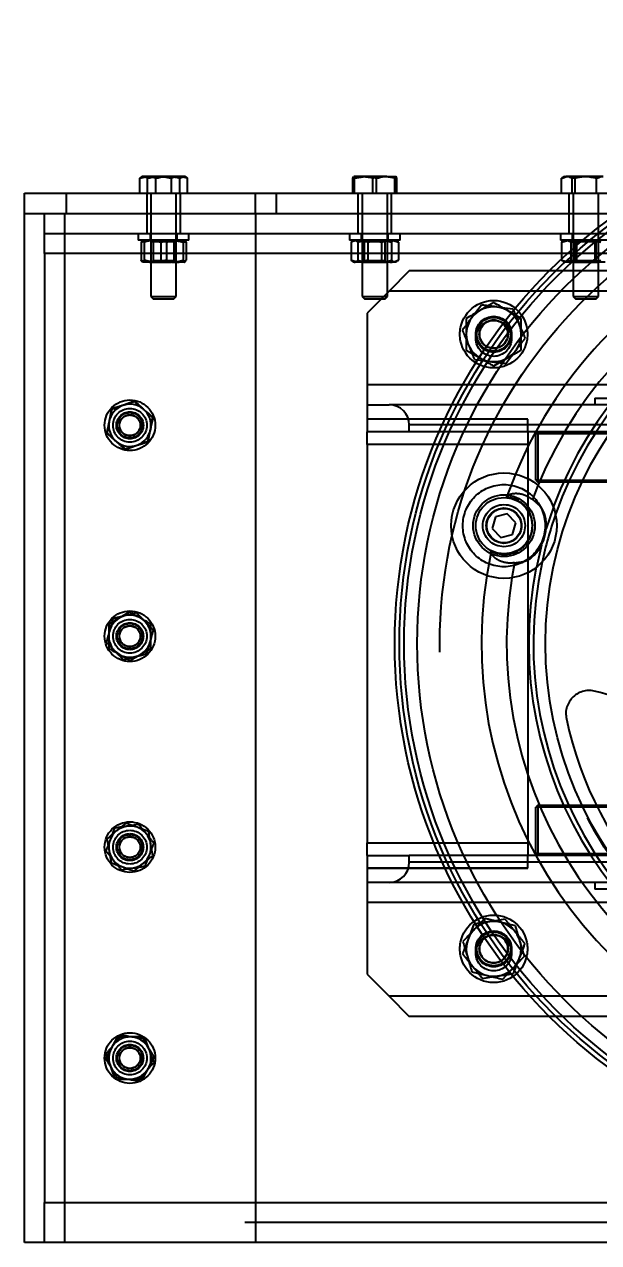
# Model space of a CAD drawing. Header units: metres. Extents: x 0 to 63075, y 0 to 44550.
# Drawn here: x 35812.3 to 35948.4, y 35022.3 to 35311.1 of the extents above; entities that cross this region are included whole.
import ezdxf

# ---------------------------------------------------------------- set-up
doc = ezdxf.new("R2010")
doc.units = ezdxf.units.M
doc.header["$LTSCALE"] = 75
doc.linetypes.add('HIDDEN2', pattern=[4.7625, 3.175, -1.5875])
for name, color, linetype in [('18_COTAS', 7, 'Continuous'), ('SDM', 7, 'Continuous'), ('SL4', 4, 'Continuous'), ('ST1', 7, 'HIDDEN2')]:
    doc.layers.add(name, color=color, linetype=linetype)
doc.styles.add('ROMANS', font='ROMANS.SHX')
doc.dimstyles.new('75___1-75', dxfattribs={"dimscale": 75, "dimtxt": 2.5, "dimasz": 2, "dimexe": 1.5, "dimexo": 1, "dimgap": 0.5, "dimtad": 1, "dimdec": 0, "dimzin": 12, "dimtxsty": 'ROMANS', "dimcen": 0, "dimclrd": 256, "dimclre": 256, "dimclrt": 3, "dimazin": 3, "dimtfac": 1, "dimtdec": 0, "dimtmove": 0, "dimatfit": 0, "dimfxl": 1, "dimlwd": -1, "dimlwe": -1, "dimarcsym": 0})

# ---------------------------------------------------------------- blocks, each defined once
blk = doc.blocks.new('*D31')
at = {"layer": 'Defpoints', "color": 0, "transparency": 16777216}
for p in [(35812.3, 35690.51), (35812.3, 35271.03), (40486.78, 35271.03)]:
    blk.add_point(p, dxfattribs=at)
at = {"layer": 'SDM', "transparency": 16777216}
for p, q in [((35812.3, 35346.03), (35812.3, 35803.01)), ((40486.78, 35346.03), (40486.78, 35803.01)), ((40336.78, 35690.51), (35962.3, 35690.51))]:
    blk.add_line(p, q, dxfattribs=at)
for points in [[(35962.3, 35715.51), (35962.3, 35665.51), (35812.3, 35690.51)], [(40336.78, 35715.51), (40336.78, 35665.51), (40486.78, 35690.51)]]:
    blk.add_solid(points, dxfattribs=at)
at = {"layer": 'SDM', "color": 3, "transparency": 16777216, "insert": (38149.54, 35821.76), "char_height": 187.5, "attachment_point": 5, "style": 'ROMANS'}
blk.add_mtext('4674', dxfattribs=at)
blk = doc.blocks.new('*D29')
at = {"layer": '18_COTAS', "transparency": 16777216}
for p, q in [((35812.3, 35346.03), (35812.3, 36814.27)), ((37225.01, 36776.77), (37225.01, 36814.27)), ((35962.3, 36701.77), (37075.01, 36701.77))]:
    blk.add_line(p, q, dxfattribs=at)
for points in [[(35962.3, 36726.77), (35962.3, 36676.77), (35812.3, 36701.77)], [(37075.01, 36726.77), (37075.01, 36676.77), (37225.01, 36701.77)]]:
    blk.add_solid(points, dxfattribs=at)
at = {"layer": 'Defpoints', "color": 0, "transparency": 16777216}
for p in [(37225.01, 36701.77), (37225.01, 36701.77), (35812.3, 35271.03)]:
    blk.add_point(p, dxfattribs=at)
at = {"layer": '18_COTAS', "color": 3, "transparency": 16777216, "insert": (36518.66, 36833.02), "char_height": 187.5, "attachment_point": 5, "style": 'ROMANS'}
blk.add_mtext('1413', dxfattribs=at)
blk = doc.blocks.new('A$Ce03ead7b')
at = {"layer": 'SL4'}
for p, q in [((27.34, 1733.67), (29.26, 1734.11)), ((27.73, 1733.87), (27.34, 1733.67)), ((27.34, 1730.11), (27.34, 1733.67)), ((27.69, 1733.93), (27.68, 1733.93)), ((28, 1734.11), (27.69, 1733.93)), ((29.26, 1734.11), (28, 1734.11)), ((34, 1734.11), (29.26, 1734.11)), ((31.17, 1730.11), (31.17, 1733.67)), ((37.74, 1734.11), (34, 1734.11)), ((36.83, 1733.67), (37.74, 1734.11)), ((36.83, 1730.11), (36.83, 1733.67)), ((38, 1734.11), (37.74, 1734.11)), ((38.31, 1733.93), (38, 1734.11)), ((38.66, 1730.11), (38.66, 1733.67)), ((77.79, 1733.67), (78.02, 1734.11)), ((77.79, 1730.11), (77.79, 1733.67)), ((80.85, 1734.11), (78.02, 1734.11)), ((78.25, 1733.67), (80.85, 1734.11)), ((78.25, 1730.11), (78.25, 1733.67)), ((85.84, 1734.11), (80.85, 1734.11)), ((83.46, 1730.11), (83.46, 1733.67)), ((85.84, 1734.11), (87.99, 1734.11)), ((88.21, 1733.67), (87.98, 1734.11)), ((88.21, 1730.11), (88.21, 1733.67)), ((127.24, 1730.11), (127.24, 1733.67)), ((128, 1734.11), (127.41, 1733.77)), ((127.43, 1733.73), (128.51, 1734.11)), ((128, 1734.11), (128.51, 1734.11)), ((132.66, 1734.11), (128.51, 1734.11)), ((129.78, 1733.67), (132.66, 1734.11)), ((129.78, 1730.11), (129.78, 1733.67)), ((137.15, 1734.11), (132.66, 1734.11)), ((135.54, 1730.11), (135.54, 1733.67)), ((0, 1725.35), (0, 1730.11)), ((0, 1730.11), (10, 1730.11)), ((10, 1725.35), (10, 1730.11)), ((10, 1730.11), (54.76, 1730.11)), ((54.76, 1725.35), (54.76, 1730.11)), ((54.76, 1730.11), (59.76, 1730.11)), ((59.76, 1725.35), (59.76, 1730.11)), ((59.76, 1730.11), (147.75, 1730.11)), ((0, 1725.35), (9.52, 1725.35)), ((0, 1481.35), (0, 1725.35)), ((9.52, 1725.35), (9.52, 1481.35)), ((9.52, 1725.35), (54.76, 1725.35)), ((54.76, 1725.35), (59.76, 1725.35)), ((54.76, 1725.35), (54.76, 1481.35)), ((59.76, 1725.35), (140.51, 1725.35)), ((128.66, 1715.83), (54.76, 1715.83)), ((91.19, 1711.7), (86.44, 1706.94)), ((124.34, 1711.7), (91.19, 1711.7)), ((86.44, 1706.94), (81.19, 1701.7)), ((119.83, 1706.94), (86.44, 1706.94)), ((111.19, 1704.21), (107.94, 1702.33)), ((81.19, 1701.7), (81.19, 1684.71)), ((115.44, 1701.76), (114.44, 1702.33)), ((104.69, 1692.95), (107.94, 1691.07)), ((81.19, 1684.71), (81.19, 1679.95)), ((103.86, 1684.71), (81.19, 1684.71)), ((20.58, 1678.82), (20.08, 1675.98)), ((26, 1680.8), (23.29, 1679.81)), ((81.19, 1679.95), (86.44, 1679.95)), ((81.19, 1679.95), (81.19, 1673.6)), ((101.31, 1679.95), (86.44, 1679.95)), ((91.19, 1673.6), (91.19, 1675.19)), ((99.02, 1675.19), (91.19, 1675.19)), ((29.42, 1671.4), (29.92, 1674.24)), ((81.19, 1670.6), (81.19, 1673.6)), ((91.19, 1673.6), (81.19, 1673.6)), ((98.31, 1673.6), (91.19, 1673.6)), ((24, 1669.42), (26.71, 1670.41)), ((97.04, 1670.6), (81.19, 1670.6)), ((81.19, 1670.6), (81.19, 1576.1)), ((25, 1630.88), (22.5, 1629.44)), ((20, 1628), (20, 1625.11)), ((30, 1622.22), (30, 1625.11)), ((25, 1619.34), (27.5, 1620.78)), ((135.51, 1585.1), (188.54, 1585.1)), ((188.54, 1584.6), (135.76, 1584.6)), ((24, 1580.8), (21.79, 1578.94)), ((19.57, 1577.08), (20.08, 1574.24)), ((30.43, 1573.14), (29.92, 1575.98)), ((81.19, 1573.1), (81.19, 1576.1)), ((81.19, 1576.1), (97.04, 1576.1)), ((26, 1569.42), (28.21, 1571.28)), ((81.19, 1573.1), (81.19, 1566.75)), ((81.19, 1573.1), (91.19, 1573.1)), ((91.19, 1571.51), (91.19, 1573.1)), ((98.31, 1573.1), (91.19, 1573.1)), ((99.02, 1571.51), (91.19, 1571.51)), ((86.44, 1566.75), (81.19, 1566.75)), ((81.19, 1566.75), (81.19, 1561.99)), ((101.31, 1566.75), (86.44, 1566.75)), ((81.19, 1561.99), (81.19, 1545)), ((103.86, 1561.99), (81.19, 1561.99)), ((107.35, 1556.39), (106.48, 1555.48)), ((106.02, 1545.56), (109.67, 1544.68)), ((113.32, 1543.8), (115.03, 1545.6)), ((81.19, 1545), (86.44, 1539.76)), ((86.44, 1539.76), (91.19, 1535)), ((119.83, 1539.76), (86.44, 1539.76)), ((124.34, 1535), (91.19, 1535)), ((23.03, 1530.54), (21.17, 1528.32)), ((19.31, 1526.11), (20.3, 1523.4)), ((30.69, 1524.11), (29.7, 1526.82)), ((26.97, 1519.68), (28.83, 1521.9)), ((54.76, 1490.88), (957.26, 1490.88)), ((9.52, 1481.35), (0, 1481.35)), ((54.76, 1481.35), (9.52, 1481.35)), ((531.25, 1481.35), (54.76, 1481.35))]:
    blk.add_line(p, q, dxfattribs=at)
at = {"layer": 'SL4', "flags": 128}
for points in [[(115.36, 1701.69), (115.15, 1701.86), (114.44, 1702.33)], [(106.48, 1555.48), (107.11, 1556.06), (107.32, 1556.22)]]:
    blk.add_lwpolyline(points, dxfattribs=at)
at = {"layer": 'SL4'}
for centre, radius in [((212.76, 1623.35), 125), ((212.76, 1623.35), 123.91), ((212.76, 1623.35), 122.78), ((212.76, 1623.35), 119.69), ((212.76, 1623.35), 89.29), ((113.63, 1651.32), 12.5)]:
    blk.add_circle(centre, radius, dxfattribs=at)
for centre, radius, start, end in [((212.76, 1623.35), 104.46, 171.1062, 157.3841), ((212.76, 1623.35), 98.5, 170.8826, 157.6077), ((212.76, 1623.35), 93.24, 168.8095, 159.6808), ((212.76, 1623.35), 92.15, 74.2451, 160.5972), ((212.76, 1623.35), 92.15, 167.893, 74.2451), ((111.19, 1696.7), 6.5, 120, 180), ((111.19, 1696.7), 6.5, 60, 120), ((111.19, 1696.7), 6.5, 180, 238.1645), ((25, 1675.11), 5, 110, 170), ((25, 1675.11), 5, 50, 110), ((25, 1675.11), 5, 350, 50), ((86.44, 1675.19), 4.76, 0, 90), ((25, 1675.11), 5, 170, 230), ((25, 1675.11), 5, 290, 350), ((25, 1675.11), 5, 230, 290), ((25, 1625.11), 5, 120, 180), ((25, 1625.11), 5, 60, 120), ((25, 1625.11), 5, 0, 60), ((25, 1625.11), 5, 180, 240), ((25, 1625.11), 5, 300, 0), ((25, 1625.11), 5, 240, 300), ((212.76, 1623.35), 86.21, 191.9174, 316.5729), ((25, 1575.11), 5, 70, 130), ((25, 1575.11), 5, 10, 70), ((25, 1575.11), 5, 130, 190), ((25, 1575.11), 5, 190, 250), ((25, 1575.11), 5, 310, 10), ((25, 1575.11), 5, 250, 310), ((86.44, 1571.51), 4.76, 270, 0), ((111.19, 1551), 6.5, 136.4384, 196.4384), ((111.19, 1551), 6.5, 196.4384, 256.4384), ((111.19, 1551), 6.5, 256.4384, 304.3294), ((25, 1525.11), 5, 140, 200), ((25, 1525.11), 5, 80, 140), ((25, 1525.11), 5, 20, 80), ((25, 1525.11), 5, 320, 20), ((25, 1525.11), 5, 200, 260), ((25, 1525.11), 5, 260, 320)]:
    blk.add_arc(centre, radius, start, end, dxfattribs=at)
for points, knots in [([(29.26, 1734.11), (29.3, 1734.11), (29.95, 1734.11), (30.58, 1733.88), (31.17, 1733.67)], [0, 0, 0, 0, 0.070201, 1, 1, 1, 1]), ([(31.17, 1733.67), (31.89, 1733.85), (32.82, 1734.09), (33.78, 1734.11), (34, 1734.11)], [0, 0, 0, 0, 0.768151, 1, 1, 1, 1]), ([(34, 1734.11), (34.75, 1734.06), (35.71, 1733.98), (36.63, 1733.72), (36.83, 1733.67)], [0, 0, 0, 0, 0.788999, 1, 1, 1, 1]), ([(37.74, 1734.11), (37.76, 1734.11), (38.07, 1734.11), (38.38, 1733.88), (38.66, 1733.67)], [0, 0, 0, 0, 0.070201, 1, 1, 1, 1]), ([(78.02, 1734.11), (78.02, 1734.11), (78.1, 1734.11), (78.18, 1733.88), (78.25, 1733.67)], [0, 0, 0, 0, 0.070201, 1, 1, 1, 1]), ([(80.85, 1734.11), (80.92, 1734.11), (81.8, 1734.11), (82.66, 1733.88), (83.46, 1733.67)], [0, 0, 0, 0, 0.070201, 1, 1, 1, 1]), ([(83.46, 1733.67), (84.06, 1733.85), (84.85, 1734.09), (85.65, 1734.11), (85.84, 1734.11)], [0, 0, 0, 0, 0.768151, 1, 1, 1, 1]), ([(85.84, 1734.11), (86.47, 1734.06), (87.28, 1733.98), (88.05, 1733.72), (88.21, 1733.67)], [0, 0, 0, 0, 0.788999, 1, 1, 1, 1]), ([(128.51, 1734.11), (128.54, 1734.11), (128.97, 1734.11), (129.39, 1733.88), (129.78, 1733.67)], [0, 0, 0, 0, 0.070201, 1, 1, 1, 1]), ([(132.66, 1734.11), (132.73, 1734.11), (133.7, 1734.11), (134.66, 1733.88), (135.54, 1733.67)], [0, 0, 0, 0, 0.070201, 1, 1, 1, 1]), ([(135.54, 1733.67), (135.95, 1733.85), (136.48, 1734.09), (137.03, 1734.11), (137.15, 1734.11)], [0, 0, 0, 0, 0.768151, 1, 1, 1, 1]), ([(114.44, 1702.33), (114.37, 1702.37), (113.27, 1703.01), (112.19, 1703.63), (111.19, 1704.21)], [0, 0, 0, 0, 0.070215, 1, 1, 1, 1]), ([(107.94, 1702.33), (107.87, 1702.28), (106.77, 1701.65), (105.69, 1701.03), (104.69, 1700.45)], [0, 0, 0, 0, 0.0702148, 1, 1, 1, 1]), ([(104.69, 1700.45), (104.69, 1699.51), (104.69, 1698.28), (104.69, 1697.01), (104.69, 1696.7)], [0, 0, 0, 0, 0.758149, 1, 1, 1, 1]), ([(104.69, 1696.7), (104.69, 1695.71), (104.69, 1694.44), (104.69, 1693.22), (104.69, 1692.95)], [0, 0, 0, 0, 0.7762867, 1, 1, 1, 1]), ([(23.29, 1679.81), (23.23, 1679.79), (22.31, 1679.45), (21.41, 1679.12), (20.58, 1678.82)], [0, 0, 0, 0, 0.070201, 1, 1, 1, 1]), ([(28.21, 1678.94), (28.04, 1679.09), (27.29, 1679.71), (26.56, 1680.33), (26, 1680.8)], [0, 0, 0, 0, 0.231849, 1, 1, 1, 1]), ([(30.43, 1677.08), (30.27, 1677.21), (29.55, 1677.82), (28.8, 1678.44), (28.21, 1678.94)], [0, 0, 0, 0, 0.211001, 1, 1, 1, 1]), ([(20.08, 1675.98), (20.06, 1675.91), (19.89, 1674.95), (19.73, 1674.01), (19.57, 1673.14)], [0, 0, 0, 0, 0.070201, 1, 1, 1, 1]), ([(29.92, 1674.24), (29.94, 1674.31), (30.11, 1675.27), (30.27, 1676.21), (30.43, 1677.08)], [0, 0, 0, 0, 0.0702006, 1, 1, 1, 1]), ([(19.57, 1673.14), (20.13, 1672.67), (20.86, 1672.05), (21.61, 1671.43), (21.79, 1671.28)], [0, 0, 0, 0, 0.768151, 1, 1, 1, 1]), ([(21.79, 1671.28), (22.38, 1670.78), (23.13, 1670.16), (23.85, 1669.55), (24, 1669.42)], [0, 0, 0, 0, 0.788999, 1, 1, 1, 1]), ([(26.71, 1670.41), (26.77, 1670.43), (27.69, 1670.77), (28.59, 1671.1), (29.42, 1671.4)], [0, 0, 0, 0, 0.070201, 1, 1, 1, 1]), ([(22.5, 1629.44), (22.44, 1629.41), (21.6, 1628.92), (20.77, 1628.44), (20, 1628)], [0, 0, 0, 0, 0.070201, 1, 1, 1, 1]), ([(27.5, 1629.44), (27.3, 1629.55), (26.46, 1630.04), (25.63, 1630.52), (25, 1630.88)], [0, 0, 0, 0, 0.231849, 1, 1, 1, 1]), ([(30, 1628), (29.83, 1628.1), (29.01, 1628.57), (28.17, 1629.05), (27.5, 1629.44)], [0, 0, 0, 0, 0.211001, 1, 1, 1, 1]), ([(30, 1625.11), (30, 1625.18), (30, 1626.15), (30, 1627.11), (30, 1628)], [0, 0, 0, 0, 0.0702006, 1, 1, 1, 1]), ([(20, 1625.11), (20, 1625.04), (20, 1624.07), (20, 1623.11), (20, 1622.22)], [0, 0, 0, 0, 0.070201, 1, 1, 1, 1]), ([(20, 1622.22), (20.63, 1621.86), (21.46, 1621.38), (22.3, 1620.89), (22.5, 1620.78)], [0, 0, 0, 0, 0.768151, 1, 1, 1, 1]), ([(22.5, 1620.78), (23.17, 1620.39), (24.01, 1619.91), (24.83, 1619.44), (25, 1619.34)], [0, 0, 0, 0, 0.7889992, 1, 1, 1, 1]), ([(27.5, 1620.78), (27.56, 1620.81), (28.4, 1621.3), (29.23, 1621.78), (30, 1622.22)], [0, 0, 0, 0, 0.070201, 1, 1, 1, 1]), ([(135.36, 1612.04), (134.89, 1612.14), (133.96, 1612.33), (132.53, 1612.15), (131.19, 1611.64), (130.02, 1610.8), (129.1, 1609.7), (128.5, 1608.39), (128.22, 1606.97), (128.35, 1606.02), (128.41, 1605.55)], [0, 0, 0, 0, 0.124882, 0.250059, 0.375242, 0.500121, 0.625145, 0.750171, 0.87515, 1, 1, 1, 1]), ([(272.84, 1573.25), (267.13, 1574.87), (255.71, 1578.09), (238.55, 1582.93), (221.36, 1587.78), (204.11, 1592.65), (186.85, 1597.51), (169.66, 1602.37), (152.5, 1607.21), (141.07, 1610.43), (135.36, 1612.04)], [0, 0, 0, 0, 0.124879, 0.249755, 0.374717, 0.499956, 0.625212, 0.750198, 0.875098, 1, 1, 1, 1]), ([(26.71, 1579.81), (26.5, 1579.89), (25.58, 1580.22), (24.68, 1580.55), (24, 1580.8)], [0, 0, 0, 0, 0.231849, 1, 1, 1, 1]), ([(29.42, 1578.82), (29.24, 1578.89), (28.35, 1579.21), (27.43, 1579.54), (26.71, 1579.81)], [0, 0, 0, 0, 0.211001, 1, 1, 1, 1]), ([(21.79, 1578.94), (21.73, 1578.9), (20.99, 1578.27), (20.26, 1577.66), (19.57, 1577.08)], [0, 0, 0, 0, 0.0702006, 1, 1, 1, 1]), ([(29.92, 1575.98), (29.91, 1576.05), (29.74, 1577.01), (29.58, 1577.95), (29.42, 1578.82)], [0, 0, 0, 0, 0.070201, 1, 1, 1, 1]), ([(20.08, 1574.24), (20.09, 1574.17), (20.26, 1573.21), (20.42, 1572.27), (20.58, 1571.4)], [0, 0, 0, 0, 0.070201, 1, 1, 1, 1]), ([(20.58, 1571.4), (21.26, 1571.15), (22.16, 1570.82), (23.08, 1570.49), (23.29, 1570.41)], [0, 0, 0, 0, 0.768151, 1, 1, 1, 1]), ([(28.21, 1571.28), (28.27, 1571.32), (29.01, 1571.95), (29.74, 1572.56), (30.43, 1573.14)], [0, 0, 0, 0, 0.070201, 1, 1, 1, 1]), ([(23.29, 1570.41), (24.01, 1570.15), (24.93, 1569.81), (25.82, 1569.49), (26, 1569.42)], [0, 0, 0, 0, 0.788999, 1, 1, 1, 1]), ([(106.48, 1555.48), (106.42, 1555.41), (105.55, 1554.5), (104.69, 1553.6), (103.9, 1552.76)], [0, 0, 0, 0, 0.070215, 1, 1, 1, 1]), ([(103.9, 1552.76), (104.16, 1551.86), (104.51, 1550.67), (104.87, 1549.46), (104.96, 1549.16)], [0, 0, 0, 0, 0.758149, 1, 1, 1, 1]), ([(104.96, 1549.16), (105.24, 1548.21), (105.6, 1547), (105.94, 1545.82), (106.02, 1545.56)], [0, 0, 0, 0, 0.7762867, 1, 1, 1, 1]), ([(109.67, 1544.68), (109.76, 1544.66), (110.99, 1544.36), (112.2, 1544.07), (113.32, 1543.8)], [0, 0, 0, 0, 0.070215, 1, 1, 1, 1]), ([(21.17, 1528.32), (21.13, 1528.27), (20.5, 1527.52), (19.89, 1526.79), (19.31, 1526.11)], [0, 0, 0, 0, 0.070201, 1, 1, 1, 1]), ([(25.87, 1530.03), (25.65, 1530.07), (24.68, 1530.24), (23.75, 1530.41), (23.03, 1530.54)], [0, 0, 0, 0, 0.231849, 1, 1, 1, 1]), ([(28.71, 1529.53), (28.52, 1529.57), (27.59, 1529.73), (26.63, 1529.9), (25.87, 1530.03)], [0, 0, 0, 0, 0.211001, 1, 1, 1, 1]), ([(29.7, 1526.82), (29.68, 1526.88), (29.34, 1527.8), (29.01, 1528.7), (28.71, 1529.53)], [0, 0, 0, 0, 0.070201, 1, 1, 1, 1]), ([(20.3, 1523.4), (20.32, 1523.34), (20.66, 1522.42), (20.99, 1521.52), (21.29, 1520.69)], [0, 0, 0, 0, 0.070201, 1, 1, 1, 1]), ([(28.83, 1521.9), (28.87, 1521.95), (29.5, 1522.7), (30.11, 1523.43), (30.69, 1524.11)], [0, 0, 0, 0, 0.070201, 1, 1, 1, 1]), ([(21.29, 1520.69), (22.01, 1520.56), (22.95, 1520.39), (23.91, 1520.23), (24.13, 1520.19)], [0, 0, 0, 0, 0.768151, 1, 1, 1, 1]), ([(24.13, 1520.19), (24.89, 1520.05), (25.85, 1519.88), (26.78, 1519.72), (26.97, 1519.68)], [0, 0, 0, 0, 0.788999, 1, 1, 1, 1])]:
    blk.add_open_spline(points, degree=3, knots=knots, dxfattribs=at)
at = {"layer": 'ST1'}
for p, q in [((29.17, 1733.67), (28.26, 1734.11)), ((29.17, 1730.11), (29.17, 1733.67)), ((34.83, 1730.11), (34.83, 1733.67)), ((38.66, 1733.67), (36.74, 1734.11)), ((38.32, 1733.93), (38.31, 1733.93)), ((80.16, 1734.11), (82.05, 1733.82)), ((82.54, 1730.11), (82.54, 1733.67)), ((87.75, 1733.67), (85.15, 1734.11)), ((87.75, 1733.67), (87.98, 1734.11)), ((87.75, 1730.11), (87.75, 1733.67)), ((130.46, 1730.11), (130.46, 1733.67)), ((136.22, 1733.67), (133.34, 1734.11)), ((10, 1725.35), (10, 1730.11)), ((29, 1730.11), (29, 1725.35)), ((30, 1730.11), (30, 1705.67)), ((36, 1705.67), (36, 1730.11)), ((37, 1725.35), (37, 1730.11)), ((59.76, 1725.35), (59.76, 1730.11)), ((79, 1730.11), (79, 1725.35)), ((80, 1730.11), (80, 1705.67)), ((86, 1705.67), (86, 1730.11)), ((87, 1725.35), (87, 1730.11)), ((129, 1730.11), (129, 1725.35)), ((130, 1730.11), (130, 1705.67)), ((136, 1705.67), (136, 1730.11)), ((4.76, 1722.29), (4.76, 1725.35)), ((9.52, 1725.35), (9.52, 1481.35)), ((29, 1725.35), (29, 1720.59)), ((37, 1720.59), (37, 1725.35)), ((79, 1725.35), (79, 1720.59)), ((87, 1720.59), (87, 1725.35)), ((129, 1725.35), (129, 1720.59)), ((4.76, 1715.83), (4.76, 1722.29)), ((4.76, 1720.59), (1004.76, 1720.59)), ((27, 1720.59), (27, 1718.99)), ((27.84, 1718.99), (27, 1718.99)), ((27.69, 1718.54), (27.69, 1714.23)), ((39, 1718.99), (27.84, 1718.99)), ((28.38, 1718.54), (28.38, 1714.23)), ((29.8, 1720.59), (29.8, 1718.99)), ((30, 1718.99), (30.5, 1718.64)), ((36, 1718.96), (30, 1718.96)), ((30, 1718.96), (30.5, 1718.61)), ((34.5, 1718.64), (30.5, 1718.64)), ((30.5, 1718.64), (30.5, 1718.61)), ((31.5, 1718.61), (30.5, 1718.61)), ((30.5, 1718.61), (30.5, 1714.14)), ((33.69, 1718.54), (31.03, 1718.99)), ((35.5, 1718.61), (31.5, 1718.61)), ((32.31, 1718.54), (34.97, 1718.99)), ((32.31, 1718.54), (32.31, 1714.23)), ((33.69, 1718.54), (33.69, 1714.23)), ((35.5, 1718.64), (34.5, 1718.64)), ((35.5, 1718.64), (36, 1718.99)), ((35.5, 1718.61), (36, 1718.96)), ((35.5, 1718.61), (35.5, 1718.64)), ((35.5, 1714.14), (35.5, 1718.61)), ((36, 1718.96), (36, 1718.99)), ((36.2, 1718.99), (36.2, 1720.59)), ((37.62, 1718.54), (37.96, 1718.99)), ((37.62, 1718.54), (37.62, 1714.23)), ((38.31, 1718.54), (38.31, 1714.23)), ((39, 1718.99), (39, 1720.59)), ((77, 1720.59), (77, 1718.99)), ((79.45, 1718.99), (77, 1718.99)), ((77.39, 1718.54), (77.79, 1718.76)), ((77.39, 1718.54), (77.39, 1714.23)), ((78, 1718.99), (77.75, 1718.84)), ((79.01, 1718.54), (79.01, 1714.23)), ((81.39, 1718.54), (79.39, 1718.99)), ((89, 1718.99), (79.45, 1718.99)), ((79.8, 1720.59), (79.8, 1718.99)), ((80, 1718.99), (80, 1718.96)), ((86, 1718.96), (80, 1718.96)), ((80, 1718.96), (80.5, 1718.61)), ((83.6, 1718.64), (80.5, 1718.64)), ((80.5, 1718.64), (80.5, 1718.61)), ((82.4, 1718.61), (80.5, 1718.61)), ((80.5, 1718.61), (80.5, 1714.14)), ((81.39, 1718.54), (81.39, 1714.23)), ((85.5, 1718.61), (82.4, 1718.61)), ((85.5, 1718.64), (83.6, 1718.64)), ((84.61, 1718.54), (86.61, 1718.99)), ((84.61, 1718.54), (84.61, 1714.23)), ((85.5, 1718.61), (85.5, 1718.64)), ((85.5, 1714.14), (85.5, 1718.61)), ((86, 1718.96), (86, 1718.99)), ((86.2, 1718.99), (86.2, 1720.59)), ((86.99, 1718.54), (86.99, 1714.23)), ((88.25, 1718.84), (88, 1718.99)), ((88.61, 1718.54), (88.21, 1718.76)), ((88.61, 1718.54), (88.61, 1714.23)), ((89, 1718.99), (89, 1720.59)), ((127, 1720.59), (127, 1718.99)), ((131.47, 1718.99), (127, 1718.99)), ((127.28, 1718.54), (129.05, 1718.99)), ((127.6, 1718.68), (127.28, 1718.54)), ((127.28, 1718.54), (127.28, 1714.23)), ((128, 1718.99), (127.57, 1718.74)), ((129.46, 1718.54), (128.37, 1718.99)), ((129.46, 1718.54), (129.46, 1714.23)), ((129.8, 1720.59), (129.8, 1718.99)), ((130, 1718.99), (130, 1718.96)), ((130, 1718.99), (130.5, 1718.64)), ((136, 1718.96), (130, 1718.96)), ((130, 1718.96), (130.5, 1718.61)), ((132.66, 1718.64), (130.5, 1718.64)), ((130.5, 1718.64), (130.5, 1718.61)), ((133.34, 1718.61), (130.5, 1718.61)), ((130.5, 1718.61), (130.5, 1714.14)), ((130.82, 1718.54), (130.82, 1714.23)), ((139, 1718.99), (131.47, 1718.99)), ((135.5, 1718.64), (132.66, 1718.64)), ((135.5, 1718.61), (133.34, 1718.61)), ((135.18, 1718.54), (135.18, 1714.23)), ((135.5, 1718.64), (136, 1718.99)), ((135.5, 1718.61), (136, 1718.96)), ((135.5, 1718.61), (135.5, 1718.64)), ((135.5, 1714.14), (135.5, 1718.61)), ((136, 1718.96), (136, 1718.99)), ((1004.76, 1715.83), (4.76, 1715.83)), ((4.76, 1715.83), (4.76, 1490.88)), ((54.76, 1715.83), (4.76, 1715.83)), ((296.87, 1715.83), (128.66, 1715.83)), ((30, 1713.79), (28, 1713.79)), ((30.5, 1714.16), (30, 1713.81)), ((30.5, 1714.14), (30, 1713.79)), ((30, 1713.81), (34.8, 1713.81)), ((34.97, 1713.79), (30, 1713.79)), ((30.5, 1714.16), (35.5, 1714.16)), ((30.5, 1714.14), (35.5, 1714.14)), ((33.69, 1714.23), (31.03, 1713.79)), ((32.31, 1714.23), (34.97, 1713.79)), ((36, 1713.81), (34.8, 1713.81)), ((37.96, 1713.79), (34.97, 1713.79)), ((36, 1713.81), (35.5, 1714.16)), ((36, 1713.79), (35.5, 1714.14)), ((37.62, 1714.23), (37.96, 1713.79)), ((77.39, 1714.23), (78.2, 1713.79)), ((77.75, 1713.93), (78, 1713.79)), ((78.2, 1713.79), (78, 1713.79)), ((81.81, 1713.79), (78.2, 1713.79)), ((81.39, 1714.23), (79.39, 1713.79)), ((80.5, 1714.14), (80, 1713.79)), ((80, 1713.81), (83.71, 1713.81)), ((80.5, 1714.16), (85.5, 1714.16)), ((80.5, 1714.14), (85.5, 1714.14)), ((86.61, 1713.79), (81.81, 1713.79)), ((83.71, 1713.81), (86, 1713.81)), ((84.61, 1714.23), (86.61, 1713.79)), ((88, 1713.79), (86.61, 1713.79)), ((88.61, 1714.23), (87.8, 1713.79)), ((88, 1713.79), (88.25, 1713.93)), ((127.28, 1714.23), (129.05, 1713.79)), ((127.57, 1714.04), (128, 1713.79)), ((129.05, 1713.79), (128, 1713.79)), ((129.46, 1714.23), (128.37, 1713.79)), ((133.68, 1713.79), (129.05, 1713.79)), ((130.5, 1714.16), (130, 1713.81)), ((130.5, 1714.14), (130, 1713.79)), ((130, 1713.81), (132.59, 1713.81)), ((130.5, 1714.16), (135.5, 1714.16)), ((130.5, 1714.14), (135.5, 1714.14)), ((132.59, 1713.81), (136, 1713.81)), ((137.63, 1713.79), (133.68, 1713.79)), ((136, 1713.81), (135.5, 1714.16)), ((136, 1713.79), (135.5, 1714.14)), ((301.19, 1711.7), (124.34, 1711.7)), ((381.19, 1706.94), (86.44, 1706.94)), ((191.69, 1706.94), (119.83, 1706.94)), ((30, 1705.67), (36, 1705.67)), ((30, 1705.67), (30.55, 1705.11)), ((30.55, 1705.11), (35.45, 1705.11)), ((35.45, 1705.11), (36, 1705.67)), ((80, 1705.67), (86, 1705.67)), ((80, 1705.67), (80.55, 1705.11)), ((80.55, 1705.11), (85.45, 1705.11)), ((85.45, 1705.11), (86, 1705.67)), ((130, 1705.67), (136, 1705.67)), ((130, 1705.67), (130.55, 1705.11)), ((130.55, 1705.11), (135.45, 1705.11)), ((135.45, 1705.11), (136, 1705.67)), ((108.32, 1703.63), (106.04, 1700.65)), ((115.76, 1702.66), (112.04, 1703.14)), ((117.69, 1700.45), (115.44, 1701.76)), ((114.07, 1689.77), (116.35, 1692.75)), ((106.63, 1690.74), (110.35, 1690.26)), ((107.94, 1691.07), (107.77, 1691.18)), ((111.19, 1689.19), (114.44, 1691.07)), ((381.19, 1684.71), (81.19, 1684.71)), ((152.21, 1684.71), (103.86, 1684.71)), ((135.19, 1681.55), (141.19, 1681.55)), ((135.19, 1681.55), (135.19, 1679.95)), ((20.75, 1679.02), (20.12, 1676.2)), ((26.26, 1680.75), (23.5, 1679.88)), ((148.78, 1679.95), (101.31, 1679.95)), ((119.29, 1676.6), (81.19, 1676.6)), ((119.29, 1676.57), (81.19, 1676.57)), ((378.19, 1675.19), (91.19, 1675.19)), ((150.01, 1675.19), (99.02, 1675.19)), ((119.29, 1673.6), (119.29, 1676.6)), ((119.29, 1673.6), (119.29, 1676.57)), ((29.25, 1671.2), (29.88, 1674.02)), ((152.65, 1673.6), (98.31, 1673.6)), ((119.29, 1673.6), (119.29, 1670.6)), ((121.69, 1673.6), (121.19, 1673.1)), ((121.19, 1662.1), (121.19, 1673.1)), ((121.69, 1673.1), (121.19, 1673.1)), ((121.69, 1673.6), (121.69, 1673.1)), ((121.69, 1673.1), (121.69, 1662.1)), ((153.91, 1673.1), (121.69, 1673.1)), ((23.74, 1669.47), (26.5, 1670.34)), ((81.19, 1670.63), (119.29, 1670.63)), ((119.29, 1670.6), (97.04, 1670.6)), ((119.29, 1670.6), (119.29, 1576.1)), ((116.33, 1663.52), (114.24, 1658.09)), ((121.69, 1660.87), (120.38, 1657.53)), ((121.19, 1662.1), (121.69, 1661.6)), ((121.69, 1662.1), (121.19, 1662.1)), ((121.69, 1662.1), (236.99, 1662.1)), ((121.69, 1662.1), (121.69, 1661.6)), ((236.99, 1661.6), (121.69, 1661.6)), ((125.33, 1655.73), (123.61, 1650.64)), ((111.62, 1653.38), (110.83, 1650.61)), ((114.42, 1654.1), (111.62, 1653.38)), ((116.43, 1652.03), (114.42, 1654.1)), ((115.65, 1649.25), (116.43, 1652.03)), ((110.83, 1650.61), (112.85, 1648.54)), ((112.85, 1648.54), (115.65, 1649.25)), ((122.49, 1646.68), (121.3, 1641.44)), ((110.61, 1645.22), (109.55, 1639.5)), ((116.14, 1642.5), (115.51, 1638.96)), ((20.97, 1629.24), (20.19, 1626.46)), ((26.56, 1630.67), (23.76, 1629.95)), ((29.03, 1620.98), (29.81, 1623.76)), ((23.44, 1619.55), (26.24, 1620.27)), ((121.69, 1585.1), (121.19, 1584.6)), ((121.19, 1573.6), (121.19, 1584.6)), ((121.69, 1584.6), (121.19, 1584.6)), ((121.69, 1585.1), (135.51, 1585.1)), ((121.69, 1585.1), (121.69, 1584.6)), ((121.69, 1584.6), (121.69, 1573.6)), ((135.76, 1584.6), (121.69, 1584.6)), ((27.07, 1580.5), (24.22, 1580.05)), ((21.37, 1579.6), (20.33, 1576.91)), ((119.29, 1576.07), (81.19, 1576.07)), ((97.04, 1576.1), (119.29, 1576.1)), ((119.29, 1576.1), (119.29, 1573.1)), ((28.63, 1570.62), (29.67, 1573.31)), ((378.19, 1571.51), (91.19, 1571.51)), ((142.72, 1573.1), (98.31, 1573.1)), ((143.89, 1571.51), (99.02, 1571.51)), ((119.29, 1570.13), (119.29, 1573.1)), ((119.29, 1570.1), (119.29, 1573.1)), ((121.69, 1573.6), (121.19, 1573.6)), ((121.19, 1573.6), (121.69, 1573.1)), ((121.69, 1573.6), (142.36, 1573.6)), ((121.69, 1573.6), (121.69, 1573.1)), ((22.93, 1569.72), (25.78, 1570.17)), ((81.19, 1570.13), (119.29, 1570.13)), ((119.29, 1570.1), (81.19, 1570.1)), ((147.74, 1566.75), (101.31, 1566.75)), ((135.19, 1566.75), (135.19, 1565.15)), ((141.19, 1565.15), (135.19, 1565.15)), ((381.19, 1561.99), (81.19, 1561.99)), ((152.21, 1561.99), (103.86, 1561.99)), ((106.47, 1556.84), (105.13, 1553.33)), ((109.07, 1558.2), (107.35, 1556.39)), ((113.89, 1558.01), (110.18, 1557.42)), ((116.37, 1556.44), (112.72, 1557.32)), ((115.91, 1545.16), (117.26, 1548.67)), ((115.03, 1545.6), (115.9, 1546.52)), ((108.5, 1543.99), (112.21, 1544.58)), ((381.19, 1539.76), (86.44, 1539.76)), ((191.69, 1539.76), (119.83, 1539.76)), ((301.19, 1535), (124.34, 1535)), ((21.97, 1530.03), (20.6, 1527.48)), ((27.74, 1530.19), (24.86, 1530.11)), ((28.03, 1520.19), (29.4, 1522.74)), ((22.26, 1520.03), (25.14, 1520.11)), ((4.76, 1490.88), (1004.76, 1490.88)), ((4.76, 1484.41), (4.76, 1490.88)), ((4.76, 1490.88), (54.76, 1490.88)), ((1004.76, 1486.11), (4.76, 1486.11)), ((4.76, 1481.35), (4.76, 1484.41))]:
    blk.add_line(p, q, dxfattribs=at)
at = {"layer": 'ST1', "flags": 128}
blk.add_lwpolyline([(115.9, 1546.52), (115.28, 1545.94), (114.86, 1545.63)], dxfattribs=at)
at = {"layer": 'ST1'}
for centre, radius in [((212.76, 1623.35), 114.33), ((212.76, 1623.35), 92.13), ((212.76, 1623.35), 89.45), ((111.19, 1696.7), 8), ((111.19, 1696.7), 4.25), ((111.19, 1695.7), 4.25), ((111.19, 1696.7), 4.2), ((111.19, 1696.7), 4), ((111.19, 1696.7), 3.4), ((111.19, 1696.7), 3.31), ((25, 1675.11), 6), ((25, 1675.11), 4), ((25, 1675.11), 3.2), ((25, 1675.11), 3), ((25, 1675.11), 2.5), ((25, 1675.11), 2.45), ((113.63, 1651.32), 9.75), ((113.63, 1651.32), 7.31), ((113.63, 1651.32), 6.67), ((113.63, 1651.32), 5), ((113.63, 1651.32), 4.19), ((113.63, 1651.32), 4.08), ((25, 1625.11), 6), ((25, 1625.11), 4), ((25, 1625.11), 3.2), ((25, 1625.11), 3), ((25, 1625.11), 2.5), ((25, 1625.11), 2.45), ((25, 1575.11), 6), ((25, 1575.11), 4), ((25, 1575.11), 3.2), ((25, 1575.11), 3), ((25, 1575.11), 2.5), ((25, 1575.11), 2.45), ((111.19, 1551), 8), ((111.19, 1551), 4.25), ((111.19, 1550), 4.25), ((111.19, 1551), 4.2), ((111.19, 1551), 4), ((111.19, 1551), 3.4), ((111.19, 1551), 3.31), ((25, 1525.11), 6), ((25, 1525.11), 4), ((25, 1525.11), 3.2), ((25, 1525.11), 3), ((25, 1525.11), 2.5), ((25, 1525.11), 2.45)]:
    blk.add_circle(centre, radius, dxfattribs=at)
for centre, radius, start, end in [((111.19, 1696.7), 6.5, 0, 50.1639), ((111.19, 1696.7), 6.5, 300, 0), ((111.19, 1696.7), 6.5, 240, 300), ((113.63, 1651.32), 6.8, 243.6525, 84.8377), ((113.63, 1651.32), 10, 311.5054, 16.9848), ((212.76, 1623.35), 92.15, 160.5972, 167.893), ((111.19, 1551), 6.5, 76.4384, 126.5972), ((111.19, 1551), 6.5, 16.4384, 76.4384), ((111.19, 1551), 6.5, 316.4384, 16.4384)]:
    blk.add_arc(centre, radius, start, end, dxfattribs=at)
for points, knots in [([(28.26, 1734.11), (28.24, 1734.11), (28.06, 1734.11), (27.88, 1733.98), (27.73, 1733.87)], [0, 0, 0, 0, 0.121251, 1, 1, 1, 1]), ([(32, 1734.11), (31.78, 1734.11), (30.82, 1734.09), (29.89, 1733.85), (29.17, 1733.67)], [0, 0, 0, 0, 0.231849, 1, 1, 1, 1]), ([(29.17, 1733.67), (29.89, 1733.85), (30.82, 1734.09), (31.78, 1734.11), (32, 1734.11)], [0, 0, 0, 0, 0.768151, 1, 1, 1, 1]), ([(34, 1734.11), (33.78, 1734.11), (32.82, 1734.09), (31.89, 1733.85), (31.17, 1733.67)], [0, 0, 0, 0, 0.2318493, 1, 1, 1, 1]), ([(34.83, 1733.67), (34.64, 1733.72), (33.71, 1733.98), (32.76, 1734.06), (32, 1734.11)], [0, 0, 0, 0, 0.2110008, 1, 1, 1, 1]), ([(32, 1734.11), (32.76, 1734.06), (33.71, 1733.98), (34.64, 1733.72), (34.83, 1733.67)], [0, 0, 0, 0, 0.788999, 1, 1, 1, 1]), ([(36.83, 1733.67), (36.63, 1733.72), (35.71, 1733.98), (34.75, 1734.06), (34, 1734.11)], [0, 0, 0, 0, 0.2110008, 1, 1, 1, 1]), ([(36.74, 1734.11), (36.7, 1734.11), (36.05, 1734.11), (35.42, 1733.88), (34.83, 1733.67)], [0, 0, 0, 0, 0.070201, 1, 1, 1, 1]), ([(80.16, 1734.11), (79.98, 1734.11), (79.17, 1734.09), (78.39, 1733.85), (77.79, 1733.67)], [0, 0, 0, 0, 0.231849, 1, 1, 1, 1]), ([(82.54, 1733.67), (82.38, 1733.72), (81.6, 1733.98), (80.8, 1734.06), (80.16, 1734.11)], [0, 0, 0, 0, 0.211001, 1, 1, 1, 1]), ([(85.15, 1734.11), (85.08, 1734.11), (84.2, 1734.11), (83.34, 1733.88), (82.54, 1733.67)], [0, 0, 0, 0, 0.070201, 1, 1, 1, 1]), ([(85.84, 1734.11), (85.65, 1734.11), (84.85, 1734.09), (84.06, 1733.85), (83.46, 1733.67)], [0, 0, 0, 0, 0.231849, 1, 1, 1, 1]), ([(127.24, 1733.67), (127.65, 1733.85), (128.18, 1734.09), (128.72, 1734.11), (128.85, 1734.11)], [0, 0, 0, 0, 0.768151, 1, 1, 1, 1]), ([(128.85, 1734.11), (128.72, 1734.11), (128.18, 1734.09), (127.65, 1733.85), (127.24, 1733.67)], [0, 0, 0, 0, 0.231849, 1, 1, 1, 1]), ([(130.46, 1733.67), (130.35, 1733.72), (129.82, 1733.98), (129.28, 1734.06), (128.85, 1734.11)], [0, 0, 0, 0, 0.211001, 1, 1, 1, 1]), ([(133.34, 1734.11), (133.27, 1734.11), (132.3, 1734.11), (131.34, 1733.88), (130.46, 1733.67)], [0, 0, 0, 0, 0.070201, 1, 1, 1, 1]), ([(137.15, 1734.11), (137.03, 1734.11), (136.48, 1734.09), (135.95, 1733.85), (135.54, 1733.67)], [0, 0, 0, 0, 0.231849, 1, 1, 1, 1]), ([(27.69, 1718.54), (27.89, 1718.61), (28.64, 1718.87), (29.42, 1718.94), (30, 1718.99)], [0, 0, 0, 0, 0.2575513, 1, 1, 1, 1]), ([(28.04, 1718.99), (28.03, 1718.99), (27.91, 1718.98), (27.8, 1718.75), (27.69, 1718.54)], [0, 0, 0, 0, 0.0702006, 1, 1, 1, 1]), ([(31.03, 1718.99), (30.97, 1718.99), (30.07, 1718.98), (29.2, 1718.75), (28.38, 1718.54)], [0, 0, 0, 0, 0.070201, 1, 1, 1, 1]), ([(30, 1718.99), (30.21, 1718.98), (30.99, 1718.96), (31.76, 1718.72), (32.31, 1718.54)], [0, 0, 0, 0, 0.268634, 1, 1, 1, 1]), ([(33.69, 1718.54), (33.88, 1718.61), (34.63, 1718.87), (35.42, 1718.94), (36, 1718.99)], [0, 0, 0, 0, 0.257551, 1, 1, 1, 1]), ([(34.97, 1718.99), (35.03, 1718.99), (35.93, 1718.98), (36.8, 1718.75), (37.62, 1718.54)], [0, 0, 0, 0, 0.070201, 1, 1, 1, 1]), ([(36, 1718.99), (36.21, 1718.98), (36.99, 1718.96), (37.75, 1718.72), (38.31, 1718.54)], [0, 0, 0, 0, 0.268634, 1, 1, 1, 1]), ([(37.96, 1718.99), (37.97, 1718.99), (38.09, 1718.98), (38.2, 1718.75), (38.31, 1718.54)], [0, 0, 0, 0, 0.0702006, 1, 1, 1, 1]), ([(79.39, 1718.99), (79.34, 1718.99), (78.67, 1718.98), (78.01, 1718.75), (77.39, 1718.54)], [0, 0, 0, 0, 0.070201, 1, 1, 1, 1]), ([(78.2, 1718.99), (78.22, 1718.99), (78.49, 1718.98), (78.76, 1718.75), (79.01, 1718.54)], [0, 0, 0, 0, 0.070201, 1, 1, 1, 1]), ([(79.01, 1718.54), (79.24, 1718.61), (80.16, 1718.87), (81.1, 1718.94), (81.81, 1718.99)], [0, 0, 0, 0, 0.257551, 1, 1, 1, 1]), ([(81.39, 1718.54), (81.62, 1718.61), (82.54, 1718.87), (83.49, 1718.94), (84.19, 1718.99)], [0, 0, 0, 0, 0.257551, 1, 1, 1, 1]), ([(81.81, 1718.99), (82.06, 1718.98), (83.01, 1718.96), (83.94, 1718.72), (84.61, 1718.54)], [0, 0, 0, 0, 0.268634, 1, 1, 1, 1]), ([(84.19, 1718.99), (84.45, 1718.98), (85.39, 1718.96), (86.32, 1718.72), (86.99, 1718.54)], [0, 0, 0, 0, 0.268634, 1, 1, 1, 1]), ([(86.61, 1718.99), (86.66, 1718.99), (87.33, 1718.98), (87.99, 1718.75), (88.61, 1718.54)], [0, 0, 0, 0, 0.070201, 1, 1, 1, 1]), ([(87.8, 1718.99), (87.78, 1718.99), (87.51, 1718.98), (87.24, 1718.75), (86.99, 1718.54)], [0, 0, 0, 0, 0.070201, 1, 1, 1, 1]), ([(128.37, 1718.99), (128.35, 1718.99), (128.19, 1718.99), (128.04, 1718.9), (127.92, 1718.82)], [0, 0, 0, 0, 0.169372, 1, 1, 1, 1]), ([(129.05, 1718.99), (129.09, 1718.99), (129.69, 1718.98), (130.27, 1718.75), (130.82, 1718.54)], [0, 0, 0, 0, 0.0702006, 1, 1, 1, 1]), ([(129.46, 1718.54), (129.7, 1718.61), (130.27, 1718.78), (130.87, 1718.83), (131.21, 1718.85)], [0, 0, 0, 0, 0.419427, 1, 1, 1, 1]), ([(130.82, 1718.54), (131.06, 1718.61), (131.99, 1718.87), (132.96, 1718.94), (133.68, 1718.99)], [0, 0, 0, 0, 0.2575513, 1, 1, 1, 1]), ([(132.32, 1718.99), (132.58, 1718.98), (133.21, 1718.97), (133.82, 1718.83), (134.18, 1718.74)], [0, 0, 0, 0, 0.415502, 1, 1, 1, 1]), ([(133.68, 1718.99), (133.94, 1718.98), (134.91, 1718.96), (135.85, 1718.72), (136.54, 1718.54)], [0, 0, 0, 0, 0.268634, 1, 1, 1, 1]), ([(136.95, 1718.99), (136.91, 1718.99), (136.31, 1718.98), (135.73, 1718.75), (135.18, 1718.54)], [0, 0, 0, 0, 0.0702006, 1, 1, 1, 1]), ([(27.69, 1714.23), (27.89, 1714.17), (28.64, 1713.9), (29.42, 1713.84), (30, 1713.79)], [0, 0, 0, 0, 0.2575513, 1, 1, 1, 1]), ([(28.04, 1713.79), (28.03, 1713.79), (27.91, 1713.79), (27.8, 1714.02), (27.69, 1714.23)], [0, 0, 0, 0, 0.0702006, 1, 1, 1, 1]), ([(31.03, 1713.79), (30.97, 1713.79), (30.07, 1713.79), (29.2, 1714.02), (28.38, 1714.23)], [0, 0, 0, 0, 0.070201, 1, 1, 1, 1]), ([(30, 1713.79), (30.21, 1713.79), (30.99, 1713.82), (31.76, 1714.06), (32.31, 1714.23)], [0, 0, 0, 0, 0.268634, 1, 1, 1, 1]), ([(33.69, 1714.23), (33.88, 1714.17), (34.63, 1713.9), (35.42, 1713.84), (36, 1713.79)], [0, 0, 0, 0, 0.257551, 1, 1, 1, 1]), ([(34.97, 1713.79), (35.03, 1713.79), (35.93, 1713.79), (36.8, 1714.02), (37.62, 1714.23)], [0, 0, 0, 0, 0.070201, 1, 1, 1, 1]), ([(36, 1713.79), (36.21, 1713.79), (36.99, 1713.82), (37.75, 1714.06), (38.31, 1714.23)], [0, 0, 0, 0, 0.268634, 1, 1, 1, 1]), ([(37.96, 1713.79), (37.97, 1713.79), (38.09, 1713.79), (38.2, 1714.02), (38.31, 1714.23)], [0, 0, 0, 0, 0.0702006, 1, 1, 1, 1]), ([(79.39, 1713.79), (79.34, 1713.79), (78.67, 1713.79), (78.01, 1714.02), (77.39, 1714.23)], [0, 0, 0, 0, 0.070201, 1, 1, 1, 1]), ([(78.2, 1713.79), (78.22, 1713.79), (78.49, 1713.79), (78.76, 1714.02), (79.01, 1714.23)], [0, 0, 0, 0, 0.070201, 1, 1, 1, 1]), ([(79.01, 1714.23), (79.24, 1714.17), (80.16, 1713.9), (81.1, 1713.84), (81.81, 1713.79)], [0, 0, 0, 0, 0.257551, 1, 1, 1, 1]), ([(81.39, 1714.23), (81.62, 1714.17), (82.54, 1713.9), (83.49, 1713.84), (84.19, 1713.79)], [0, 0, 0, 0, 0.257551, 1, 1, 1, 1]), ([(81.81, 1713.79), (82.06, 1713.79), (83.01, 1713.82), (83.94, 1714.06), (84.61, 1714.23)], [0, 0, 0, 0, 0.268634, 1, 1, 1, 1]), ([(84.19, 1713.79), (84.45, 1713.79), (85.39, 1713.82), (86.32, 1714.06), (86.99, 1714.23)], [0, 0, 0, 0, 0.268634, 1, 1, 1, 1]), ([(86.61, 1713.79), (86.66, 1713.79), (87.33, 1713.79), (87.99, 1714.02), (88.61, 1714.23)], [0, 0, 0, 0, 0.070201, 1, 1, 1, 1]), ([(87.8, 1713.79), (87.78, 1713.79), (87.51, 1713.79), (87.24, 1714.02), (86.99, 1714.23)], [0, 0, 0, 0, 0.070201, 1, 1, 1, 1]), ([(128.37, 1713.79), (128.35, 1713.79), (127.98, 1713.79), (127.62, 1714.02), (127.28, 1714.23)], [0, 0, 0, 0, 0.070201, 1, 1, 1, 1]), ([(129.05, 1713.79), (129.09, 1713.79), (129.69, 1713.79), (130.27, 1714.02), (130.82, 1714.23)], [0, 0, 0, 0, 0.0702006, 1, 1, 1, 1]), ([(129.46, 1714.23), (129.7, 1714.16), (130.27, 1714), (130.87, 1713.95), (131.21, 1713.92)], [0, 0, 0, 0, 0.419427, 1, 1, 1, 1]), ([(130.82, 1714.23), (131.06, 1714.17), (131.99, 1713.9), (132.96, 1713.84), (133.68, 1713.79)], [0, 0, 0, 0, 0.2575513, 1, 1, 1, 1]), ([(132.32, 1713.79), (132.58, 1713.79), (133.21, 1713.8), (133.82, 1713.95), (134.18, 1714.04)], [0, 0, 0, 0, 0.415502, 1, 1, 1, 1]), ([(133.68, 1713.79), (133.94, 1713.79), (134.91, 1713.82), (135.85, 1714.06), (136.54, 1714.23)], [0, 0, 0, 0, 0.268634, 1, 1, 1, 1]), ([(136.95, 1713.79), (136.91, 1713.79), (136.31, 1713.79), (135.73, 1714.02), (135.18, 1714.23)], [0, 0, 0, 0, 0.0702006, 1, 1, 1, 1]), ([(112.04, 1703.14), (111.95, 1703.16), (110.7, 1703.32), (109.46, 1703.48), (108.32, 1703.63)], [0, 0, 0, 0, 0.070215, 1, 1, 1, 1]), ([(115.76, 1702.66), (115.88, 1702.37), (116.35, 1701.24), (116.84, 1700.06), (117.2, 1699.19)], [0, 0, 0, 0, 0.257551, 1, 1, 1, 1]), ([(106.04, 1700.65), (105.98, 1700.58), (105.21, 1699.58), (104.45, 1698.59), (103.75, 1697.68)], [0, 0, 0, 0, 0.070215, 1, 1, 1, 1]), ([(117.2, 1699.19), (117.33, 1698.87), (117.82, 1697.7), (118.29, 1696.56), (118.64, 1695.72)], [0, 0, 0, 0, 0.2686336, 1, 1, 1, 1]), ([(117.69, 1696.7), (117.69, 1697.01), (117.69, 1698.28), (117.69, 1699.51), (117.69, 1700.45)], [0, 0, 0, 0, 0.241851, 1, 1, 1, 1]), ([(103.75, 1697.68), (103.87, 1697.39), (104.34, 1696.26), (104.83, 1695.08), (105.19, 1694.21)], [0, 0, 0, 0, 0.257551, 1, 1, 1, 1]), ([(116.35, 1692.75), (116.41, 1692.82), (117.18, 1693.82), (117.93, 1694.81), (118.64, 1695.72)], [0, 0, 0, 0, 0.070215, 1, 1, 1, 1]), ([(117.69, 1692.95), (117.69, 1693.22), (117.69, 1694.44), (117.69, 1695.71), (117.69, 1696.7)], [0, 0, 0, 0, 0.223713, 1, 1, 1, 1]), ([(105.19, 1694.21), (105.32, 1693.89), (105.81, 1692.72), (106.28, 1691.58), (106.63, 1690.74)], [0, 0, 0, 0, 0.268634, 1, 1, 1, 1]), ([(114.44, 1691.07), (114.52, 1691.12), (115.62, 1691.75), (116.69, 1692.37), (117.69, 1692.95)], [0, 0, 0, 0, 0.0702148, 1, 1, 1, 1]), ([(107.94, 1691.07), (108.02, 1691.03), (109.12, 1690.39), (110.19, 1689.77), (111.19, 1689.19)], [0, 0, 0, 0, 0.070215, 1, 1, 1, 1]), ([(110.35, 1690.26), (110.44, 1690.24), (111.69, 1690.08), (112.92, 1689.92), (114.07, 1689.77)], [0, 0, 0, 0, 0.070215, 1, 1, 1, 1]), ([(23.5, 1679.88), (23.44, 1679.86), (22.51, 1679.57), (21.6, 1679.28), (20.75, 1679.02)], [0, 0, 0, 0, 0.0702006, 1, 1, 1, 1]), ([(26.26, 1680.75), (26.43, 1680.58), (27.13, 1679.94), (27.85, 1679.28), (28.38, 1678.79)], [0, 0, 0, 0, 0.257551, 1, 1, 1, 1]), ([(28.38, 1678.79), (28.58, 1678.61), (29.3, 1677.95), (30, 1677.31), (30.51, 1676.84)], [0, 0, 0, 0, 0.268634, 1, 1, 1, 1]), ([(20.12, 1676.2), (20.1, 1676.13), (19.89, 1675.18), (19.68, 1674.25), (19.49, 1673.38)], [0, 0, 0, 0, 0.0702006, 1, 1, 1, 1]), ([(29.88, 1674.02), (29.9, 1674.09), (30.11, 1675.04), (30.32, 1675.97), (30.51, 1676.84)], [0, 0, 0, 0, 0.0702006, 1, 1, 1, 1]), ([(19.49, 1673.38), (19.67, 1673.22), (20.36, 1672.58), (21.08, 1671.92), (21.62, 1671.43)], [0, 0, 0, 0, 0.257551, 1, 1, 1, 1]), ([(21.62, 1671.43), (21.81, 1671.25), (22.53, 1670.59), (23.23, 1669.95), (23.74, 1669.47)], [0, 0, 0, 0, 0.2686336, 1, 1, 1, 1]), ([(26.5, 1670.34), (26.56, 1670.36), (27.49, 1670.65), (28.4, 1670.94), (29.25, 1671.2)], [0, 0, 0, 0, 0.070201, 1, 1, 1, 1]), ([(114.24, 1658.09), (114.28, 1658.15), (114.34, 1658.29), (114.54, 1658.49), (114.97, 1658.76), (115.94, 1659.03), (117.37, 1658.99), (119, 1658.49), (119.92, 1657.85), (120.38, 1657.53)], [0, 0, 0, 0, 0.0317031, 0.0632988, 0.1257766, 0.2516826, 0.5011325, 0.753239, 1, 1, 1, 1]), ([(123.2, 1654.24), (123.07, 1654.55), (122.83, 1655.18), (121.95, 1656.28), (121.01, 1657.03), (120.38, 1657.53)], [0, 0, 0, 0, 0.249889, 0.500122, 1, 1, 1, 1]), ([(116.14, 1642.5), (115.59, 1642.46), (114.46, 1642.39), (112.81, 1642.82), (111.56, 1643.53), (110.89, 1644.27), (110.66, 1644.72), (110.59, 1645.01), (110.61, 1645.15), (110.61, 1645.22)], [0, 0, 0, 0, 0.2458192, 0.4985394, 0.7479744, 0.8740187, 0.9368904, 0.968515, 1, 1, 1, 1]), ([(116.14, 1642.5), (116.93, 1642.59), (118.12, 1642.74), (119.45, 1643.21), (119.99, 1643.62), (120.26, 1643.83)], [0, 0, 0, 0, 0.498196, 0.74849, 1, 1, 1, 1]), ([(23.76, 1629.95), (23.7, 1629.94), (22.75, 1629.7), (21.83, 1629.46), (20.97, 1629.24)], [0, 0, 0, 0, 0.070201, 1, 1, 1, 1]), ([(26.56, 1630.67), (26.73, 1630.49), (27.39, 1629.82), (28.07, 1629.12), (28.58, 1628.6)], [0, 0, 0, 0, 0.257551, 1, 1, 1, 1]), ([(20.19, 1626.46), (20.17, 1626.4), (19.9, 1625.46), (19.65, 1624.54), (19.41, 1623.68)], [0, 0, 0, 0, 0.070201, 1, 1, 1, 1]), ([(28.58, 1628.6), (28.76, 1628.41), (29.44, 1627.72), (30.11, 1627.03), (30.59, 1626.54)], [0, 0, 0, 0, 0.268634, 1, 1, 1, 1]), ([(29.81, 1623.76), (29.83, 1623.82), (30.1, 1624.76), (30.35, 1625.68), (30.59, 1626.54)], [0, 0, 0, 0, 0.070201, 1, 1, 1, 1]), ([(19.41, 1623.68), (19.57, 1623.51), (20.23, 1622.84), (20.92, 1622.14), (21.42, 1621.62)], [0, 0, 0, 0, 0.257551, 1, 1, 1, 1]), ([(21.42, 1621.62), (21.61, 1621.43), (22.29, 1620.73), (22.95, 1620.05), (23.44, 1619.55)], [0, 0, 0, 0, 0.268634, 1, 1, 1, 1]), ([(26.24, 1620.27), (26.3, 1620.28), (27.25, 1620.52), (28.17, 1620.76), (29.03, 1620.98)], [0, 0, 0, 0, 0.070201, 1, 1, 1, 1]), ([(24.22, 1580.05), (24.15, 1580.04), (23.19, 1579.89), (22.25, 1579.74), (21.37, 1579.6)], [0, 0, 0, 0, 0.070201, 1, 1, 1, 1]), ([(27.07, 1580.5), (27.23, 1580.31), (27.82, 1579.58), (28.43, 1578.82), (28.89, 1578.25)], [0, 0, 0, 0, 0.257551, 1, 1, 1, 1]), ([(20.33, 1576.91), (20.31, 1576.84), (19.96, 1575.93), (19.62, 1575.04), (19.3, 1574.21)], [0, 0, 0, 0, 0.070201, 1, 1, 1, 1]), ([(28.89, 1578.25), (29.05, 1578.05), (29.67, 1577.29), (30.27, 1576.55), (30.7, 1576.01)], [0, 0, 0, 0, 0.2686336, 1, 1, 1, 1]), ([(19.3, 1574.21), (19.45, 1574.02), (20.04, 1573.29), (20.66, 1572.53), (21.11, 1571.97)], [0, 0, 0, 0, 0.2575513, 1, 1, 1, 1]), ([(29.67, 1573.31), (29.69, 1573.38), (30.04, 1574.29), (30.38, 1575.18), (30.7, 1576.01)], [0, 0, 0, 0, 0.070201, 1, 1, 1, 1]), ([(21.11, 1571.97), (21.28, 1571.76), (21.89, 1571), (22.49, 1570.26), (22.93, 1569.72)], [0, 0, 0, 0, 0.2686336, 1, 1, 1, 1]), ([(25.78, 1570.17), (25.85, 1570.18), (26.81, 1570.33), (27.75, 1570.48), (28.63, 1570.62)], [0, 0, 0, 0, 0.070201, 1, 1, 1, 1]), ([(110.18, 1557.42), (110.09, 1557.41), (108.84, 1557.21), (107.62, 1557.02), (106.47, 1556.84)], [0, 0, 0, 0, 0.070215, 1, 1, 1, 1]), ([(112.72, 1557.32), (112.63, 1557.34), (111.4, 1557.64), (110.19, 1557.93), (109.07, 1558.2)], [0, 0, 0, 0, 0.070215, 1, 1, 1, 1]), ([(113.89, 1558.01), (114.09, 1557.76), (114.86, 1556.81), (115.65, 1555.82), (116.25, 1555.09)], [0, 0, 0, 0, 0.257551, 1, 1, 1, 1]), ([(116.25, 1555.09), (116.46, 1554.82), (117.26, 1553.83), (118.04, 1552.87), (118.61, 1552.17)], [0, 0, 0, 0, 0.268634, 1, 1, 1, 1]), ([(117.43, 1552.84), (117.34, 1553.13), (116.98, 1554.35), (116.63, 1555.54), (116.37, 1556.44)], [0, 0, 0, 0, 0.241851, 1, 1, 1, 1]), ([(105.13, 1553.33), (105.1, 1553.25), (104.64, 1552.07), (104.19, 1550.91), (103.78, 1549.83)], [0, 0, 0, 0, 0.070215, 1, 1, 1, 1]), ([(117.26, 1548.67), (117.29, 1548.75), (117.75, 1549.93), (118.19, 1551.09), (118.61, 1552.17)], [0, 0, 0, 0, 0.070215, 1, 1, 1, 1]), ([(118.49, 1549.24), (118.41, 1549.5), (118.07, 1550.67), (117.71, 1551.89), (117.43, 1552.84)], [0, 0, 0, 0, 0.2237133, 1, 1, 1, 1]), ([(103.78, 1549.83), (103.98, 1549.59), (104.75, 1548.63), (105.55, 1547.65), (106.14, 1546.91)], [0, 0, 0, 0, 0.257551, 1, 1, 1, 1]), ([(115.9, 1546.52), (115.97, 1546.59), (116.84, 1547.5), (117.69, 1548.4), (118.49, 1549.24)], [0, 0, 0, 0, 0.0702148, 1, 1, 1, 1]), ([(106.14, 1546.91), (106.35, 1546.65), (107.15, 1545.66), (107.93, 1544.7), (108.5, 1543.99)], [0, 0, 0, 0, 0.268634, 1, 1, 1, 1]), ([(112.21, 1544.58), (112.29, 1544.59), (113.55, 1544.79), (114.77, 1544.98), (115.91, 1545.16)], [0, 0, 0, 0, 0.0702148, 1, 1, 1, 1]), ([(24.86, 1530.11), (24.79, 1530.11), (23.81, 1530.08), (22.86, 1530.05), (21.97, 1530.03)], [0, 0, 0, 0, 0.0702006, 1, 1, 1, 1]), ([(27.74, 1530.19), (27.87, 1529.98), (28.36, 1529.18), (28.88, 1528.35), (29.26, 1527.73)], [0, 0, 0, 0, 0.257551, 1, 1, 1, 1]), ([(20.6, 1527.48), (20.57, 1527.42), (20.1, 1526.57), (19.65, 1525.73), (19.23, 1524.94)], [0, 0, 0, 0, 0.0702006, 1, 1, 1, 1]), ([(19.23, 1524.94), (19.36, 1524.74), (19.85, 1523.94), (20.36, 1523.1), (20.74, 1522.49)], [0, 0, 0, 0, 0.257551, 1, 1, 1, 1]), ([(29.26, 1527.73), (29.39, 1527.51), (29.91, 1526.68), (30.41, 1525.87), (30.77, 1525.28)], [0, 0, 0, 0, 0.268634, 1, 1, 1, 1]), ([(29.4, 1522.74), (29.43, 1522.8), (29.9, 1523.65), (30.35, 1524.49), (30.77, 1525.28)], [0, 0, 0, 0, 0.070201, 1, 1, 1, 1]), ([(20.74, 1522.49), (20.88, 1522.26), (21.39, 1521.43), (21.89, 1520.62), (22.26, 1520.03)], [0, 0, 0, 0, 0.2686336, 1, 1, 1, 1]), ([(25.14, 1520.11), (25.21, 1520.11), (26.19, 1520.14), (27.14, 1520.17), (28.03, 1520.19)], [0, 0, 0, 0, 0.070201, 1, 1, 1, 1])]:
    blk.add_open_spline(points, degree=3, knots=knots, dxfattribs=at)

msp = doc.modelspace()

# ---------------------------------------------------------------- block references
at = {"layer": 'SDM'}
msp.add_blockref('A$Ce03ead7b', (35812.3, 33540.91), dxfattribs=at)

# ---------------------------------------------------------------- dimensions: what is measured, and where the dimension line sits
at = {"layer": '18_COTAS'}
dim = msp.add_linear_dim(base=(37225.01, 36701.77), p1=(35812.3, 35271.03), p2=(37225.01, 36701.77), dimstyle='75___1-75', dxfattribs=at)
dim.commit()
dim.dimension.update_dxf_attribs({"geometry": '*D29', "text_midpoint": (36518.66, 36833.02)})
at = {"layer": 'SDM'}
dim = msp.add_linear_dim(base=(35812.3, 35690.51), p1=(40486.78, 35271.03), p2=(35812.3, 35271.03), dimstyle='75___1-75', override={"dimtmove": 1}, dxfattribs=at)
dim.commit()
dim.dimension.update_dxf_attribs({"geometry": '*D31', "text_midpoint": (38149.54, 35821.76)})

doc.saveas('drawing.dxf')
